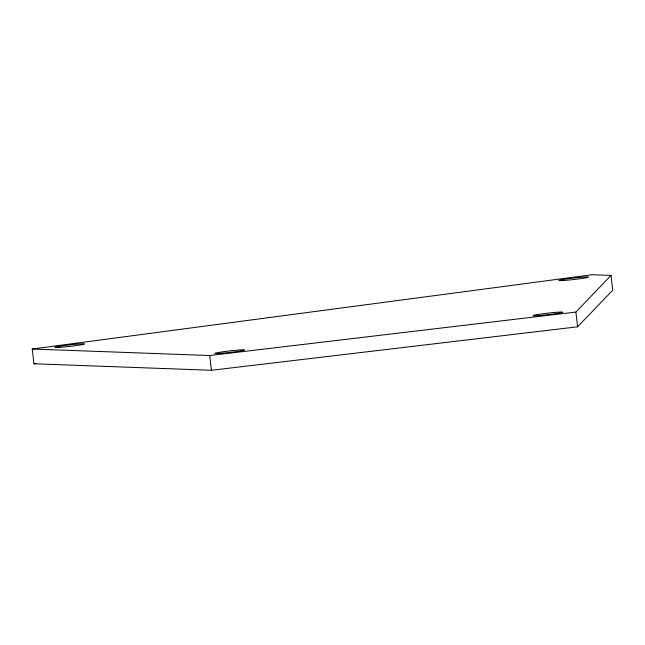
<?xml version="1.0" encoding="UTF-8"?>
<svg xmlns="http://www.w3.org/2000/svg" width="645" height="645" viewBox="0 0 645 645"><rect width="100%" height="100%" fill="white"/><g stroke="black" fill="none" stroke-linecap="round" stroke-linejoin="round"><path stroke-width="0.97" d="M32.25 349.018L209.738 355.524L575.896 312.051L611.041 275.415L612.75 290.169L577.606 326.805L211.447 370.278L33.959 363.772L32.25 349.018L592.158 274.722L611.041 275.415M33.959 363.772L35.951 363.506M575.896 312.051L577.606 326.805M209.738 355.524L211.447 370.278M564.496 280.43A14.867 0.75 -6.6 0 0 588.232 277.205A14.867 0.75 -6.6 0 0 568.092 278.721A14.867 0.75 -6.6 0 0 564.496 280.43M539.921 315.461A14.867 0.75 -6.6 0 0 562.746 312.236A14.867 0.75 -6.6 0 0 541.332 313.986A14.867 0.75 -6.6 0 0 539.921 315.461M59.92 347.349A14.867 0.75 -6.6 0 0 84.173 344.132A14.867 0.75 -6.6 0 0 64.968 345.478A14.867 0.75 -6.6 0 0 59.92 347.349M220.018 353.371A14.867 0.75 -6.6 0 0 244.261 350.154A14.867 0.75 -6.6 0 0 225.057 351.501A14.867 0.75 -6.6 0 0 220.018 353.371"/></g></svg>
